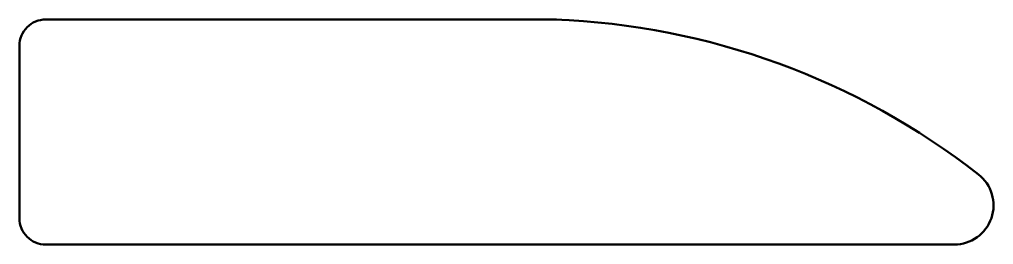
# Model space of a CAD drawing. Header units: millimetres. Extents: x 24.4 to 61.6, y 36.7 to 45.3.
import ezdxf

# ---------------------------------------------------------------- set-up
doc = ezdxf.new("R2010")
doc.units = ezdxf.units.MM
doc.layers.add('ALU', color=5, linetype='Continuous', lineweight=50, true_color=0x0000ff)

msp = doc.modelspace()

# ---------------------------------------------------------------- linework, layer by layer
at = {"layer": 'ALU'}
msp.add_lwpolyline([(44.914, 45.299), (25.404, 45.299, 0.414214), (24.404, 44.299), (24.404, 37.699, 0.414214), (25.404, 36.699), (60.096, 36.699, 0.713203), (61.019, 39.381, 0.157661), (44.838, 45.301)], format="xyb", dxfattribs=at)

doc.saveas('drawing.dxf')
